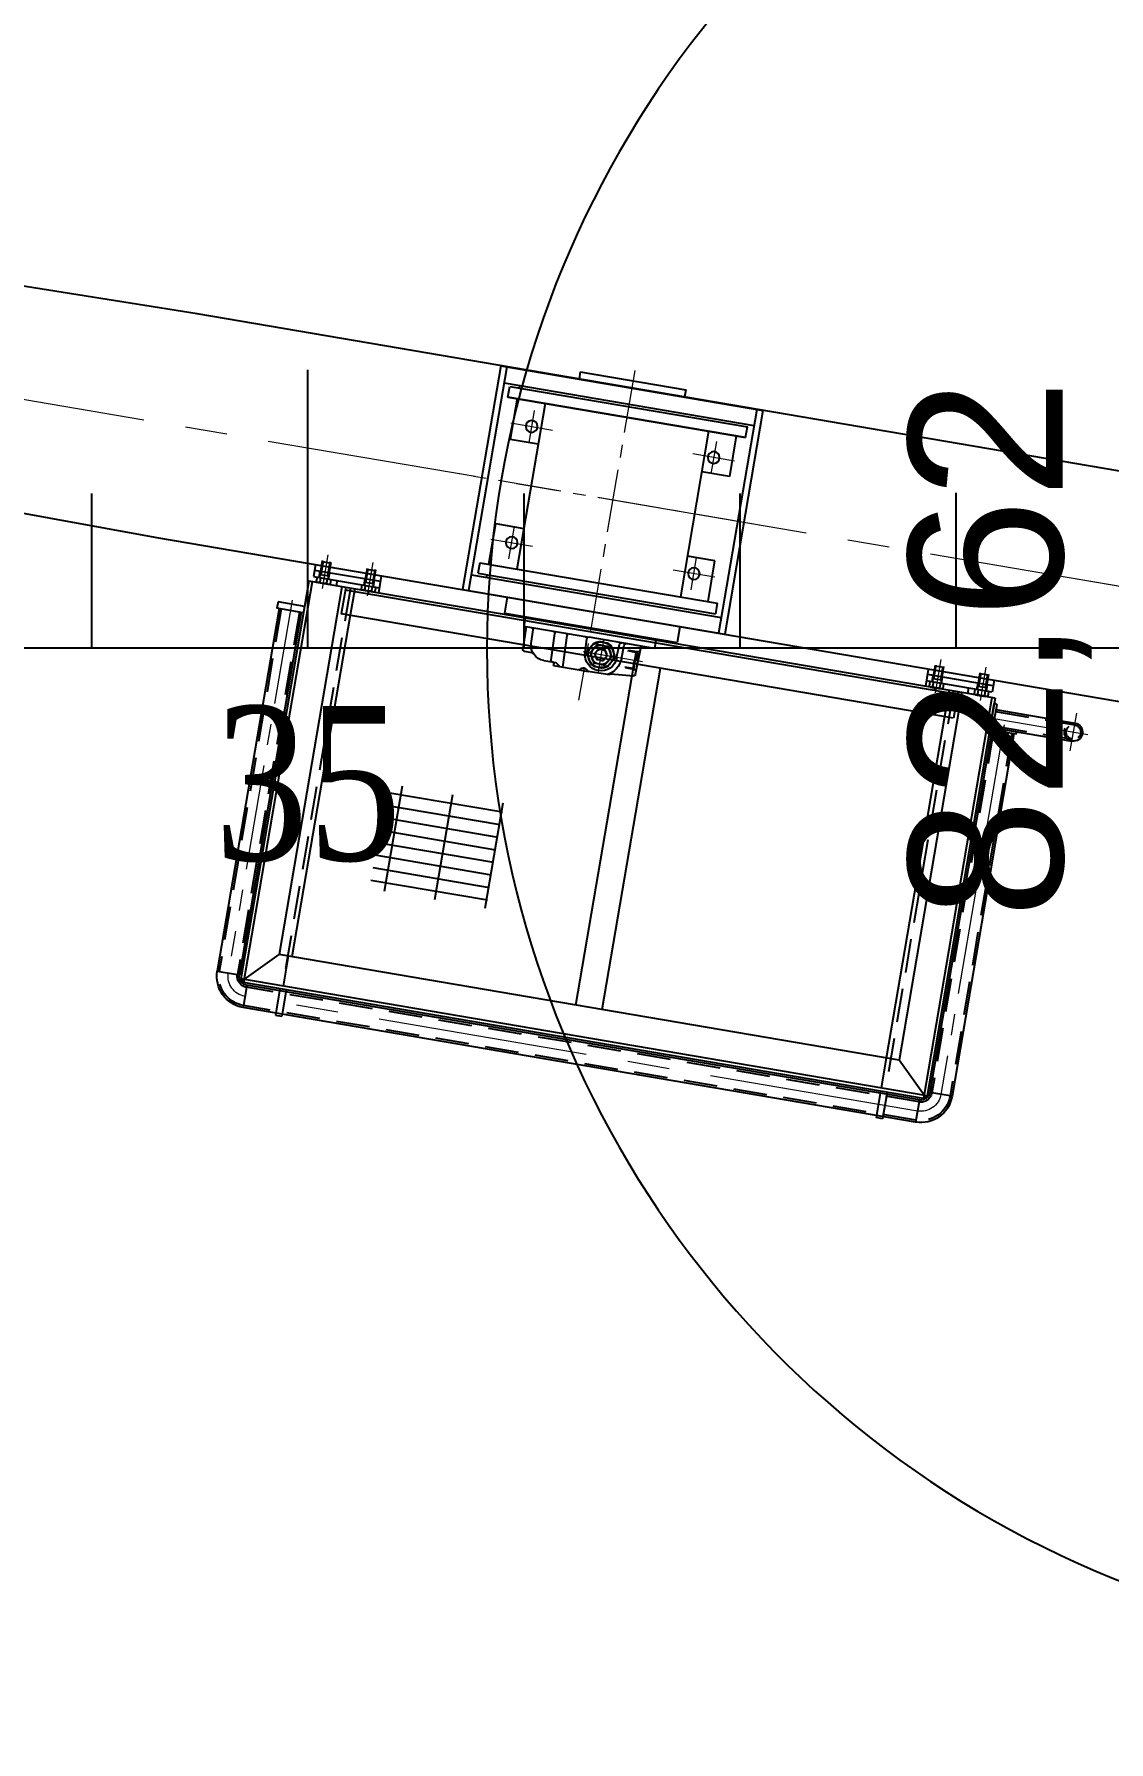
# Model space of a CAD drawing. Header units: millimetres. Extents: x -4 to 3776, y -4 to 4079.
# Drawn here: x 148.44 to 165.84, y 200.65 to 228.31 of the extents above; entities that cross this region are included whole.
import ezdxf
from ezdxf import colors
from ezdxf.entities.mleader import LeaderData, LeaderLine
from ezdxf.math import Vec2, Vec3

# ---------------------------------------------------------------- set-up
doc = ezdxf.new("R2010")
doc.units = ezdxf.units.MM
for name, pattern in [('ACAD_ISO04W100', [30, 24, -3, 0, -3]), ('CENTER', [2, 1.25, -0.25, 0.25, -0.25]), ('DASHED', [0.75, 0.5, -0.25])]:
    doc.linetypes.add(name, pattern=pattern)
for name, color, linetype in [('1轮廓实线层', 7, 'Continuous'), ('2细线层', 4, 'Continuous'), ('4虚线层', 6, 'DASHED'), ('5剖面线层', 2, 'Continuous'), ('BK_kedu', 255, 'Continuous'), ('EDGE', 7, 'Continuous'), ('ROTATEDREFERENCEFRAME', 7, 'Continuous')]:
    doc.layers.add(name, color=color, linetype=linetype)
doc.layers.add('3中心线层', color=2, linetype='CENTER', lineweight=13)
doc.layers.add('刻度', color=3, linetype='ACAD_ISO04W100', lineweight=13)
doc.styles.add('ROMANC', font='ROMANC.shx', dxfattribs={"width": 0.8, "bigfont": 'HZDX.shx'})
doc.styles.get("Standard").update_dxf_attribs({"font": 'arial.ttf'})
doc.dimstyles.new('ISO-25', dxfattribs={"dimtxt": 2.5, "dimasz": 2.5, "dimexe": 1.25, "dimexo": 0.625, "dimtad": 1, "dimtxsty": 'Standard', "dimcen": 2.5, "dimadec": 0, "dimazin": 0, "dimtfac": 1, "dimtmove": 0, "dimatfit": 3, "dimfxl": 1, "dimarcsym": 0})

# ---------------------------------------------------------------- blocks, each defined once
blk = doc.blocks.new('*U152')
at = {"layer": '1轮廓实线层'}
for p, q in [((-5, 48.3), (-5, 10.5)), ((0, 50), (-3.3, 50)), ((0, 0), (0, 50)), ((-50, 0), (-50, 3.3)), ((-50, 0), (0, 0)), ((-10.5, 5), (-48.3, 5))]:
    blk.add_line(p, q, dxfattribs=at)
for centre, radius, start, end in [((-3.3, 48.3), 1.67, 90, 180), ((-48.3, 3.3), 1.67, 90, 180), ((-10.5, 10.5), 5.5, 270, 360)]:
    blk.add_arc(centre, radius, start, end, dxfattribs=at)
blk = doc.blocks.new('dfs')
at = {"layer": '5剖面线层'}
h = blk.add_hatch(dxfattribs=at)
h.set_pattern_fill('GRATE', color=3, scale=0.095639, style=0)
h.set_pattern_definition([(0, (-1343.148415, -153.285846), (0, -0.07591353), []), (270, (-1343.1484, -153.28585), (-0.303654, -2e-17), [])])
h.paths.add_polyline_path([(-1335.506, -158.9), (-1336.209, -158.9), (-1336.209, -158.264), (-1335.506, -158.264)])
h = blk.add_hatch(dxfattribs=at)
h.set_pattern_fill('ANSI31', color=3, scale=0.000318797, style=0)
h.set_pattern_definition([(315, (-1343.1484147, -152.8395009), (-0.00071571966, -0.00071571966), [])])
h.paths.add_polyline_path([(-1338.967, -159.559), (-1338.967, -159.578, -0.414214), (-1338.986, -159.559)])
h = blk.add_hatch(dxfattribs=at)
h.set_pattern_fill('ANSI31', color=3, scale=0.000318797, style=0)
h.set_pattern_definition([(225, (-1330.6786987, -152.8395009), (0.00071571966, -0.00071571966), [])])
h.paths.add_polyline_path([(-1334.861, -159.559), (-1334.861, -159.578, 0.414214), (-1334.841, -159.559)])
at = {"color": 3}
for p, q in [((-1341.678, -155.699), (-1333.919, -155.699)), ((-1337.336, -155.7), (-1337.336, -157.052)), ((-1337.298, -155.7), (-1337.298, -157.052)), ((-1335.789, -155.7), (-1335.789, -157.052)), ((-1335.752, -155.7), (-1335.752, -157.052)), ((-1341.678, -157.054), (-1333.919, -157.054)), ((-1338.963, -157.085), (-1338.565, -157.085)), ((-1338.963, -157.124), (-1338.565, -157.124)), ((-1338.82, -157.124), (-1338.82, -157.156)), ((-1338.565, -157.054), (-1338.565, -157.156)), ((-1335.262, -157.054), (-1335.262, -157.156)), ((-1334.864, -157.085), (-1335.262, -157.085)), ((-1334.864, -157.124), (-1335.262, -157.124)), ((-1335.007, -157.124), (-1335.007, -157.156)), ((-1339.002, -157.223), (-1339.48, -157.223)), ((-1339.359, -157.331), (-1339.359, -157.223)), ((-1338.986, -157.156), (-1338.986, -159.559)), ((-1338.986, -157.156), (-1334.841, -157.156)), ((-1338.967, -157.156), (-1338.967, -159.578)), ((-1338.785, -157.156), (-1338.785, -159.378)), ((-1338.763, -157.156), (-1338.763, -157.315)), ((-1338.763, -157.172), (-1335.065, -157.172)), ((-1338.622, -157.172), (-1338.622, -157.156)), ((-1336.938, -157.148), (-1336.938, -157.205)), ((-1336.938, -157.205), (-1336.544, -157.205)), ((-1336.852, -157.376), (-1336.857, -157.217)), ((-1336.754, -157.3), (-1336.757, -157.217)), ((-1336.725, -157.299), (-1336.728, -157.217)), ((-1336.713, -157.287), (-1336.684, -157.237)), ((-1336.696, -157.296), (-1336.663, -157.239)), ((-1336.63, -157.239), (-1336.663, -157.239)), ((-1336.63, -157.219), (-1336.653, -157.219)), ((-1336.63, -157.219), (-1336.607, -157.219)), ((-1336.63, -157.239), (-1336.597, -157.239)), ((-1336.564, -157.296), (-1336.597, -157.239)), ((-1336.547, -157.287), (-1336.575, -157.237)), ((-1336.149, -157.205), (-1336.544, -157.205)), ((-1336.534, -157.299), (-1336.531, -157.217)), ((-1336.419, -157.406), (-1336.413, -157.217)), ((-1336.343, -157.375), (-1336.337, -157.217)), ((-1336.209, -157.299), (-1336.206, -157.217)), ((-1336.162, -157.217), (-1336.166, -157.342)), ((-1336.149, -157.148), (-1336.149, -157.205)), ((-1335.205, -157.172), (-1335.205, -157.156)), ((-1335.065, -157.156), (-1335.065, -157.315)), ((-1335.042, -157.156), (-1335.042, -159.378)), ((-1339.019, -157.331), (-1339.48, -157.331)), ((-1338.763, -157.315), (-1335.065, -157.315)), ((-1338.708, -157.315), (-1338.708, -159.378)), ((-1336.993, -159.378), (-1336.993, -157.315)), ((-1336.834, -159.378), (-1336.834, -157.315)), ((-1336.713, -157.305), (-1336.684, -157.354)), ((-1336.696, -157.296), (-1336.663, -157.353)), ((-1336.668, -157.296), (-1336.649, -157.262)), ((-1336.668, -157.296), (-1336.649, -157.329)), ((-1336.63, -157.262), (-1336.649, -157.262)), ((-1336.63, -157.329), (-1336.649, -157.329)), ((-1336.63, -157.262), (-1336.611, -157.262)), ((-1336.63, -157.329), (-1336.611, -157.329)), ((-1336.591, -157.296), (-1336.611, -157.329)), ((-1336.591, -157.296), (-1336.611, -157.262)), ((-1336.564, -157.296), (-1336.597, -157.353)), ((-1336.547, -157.305), (-1336.575, -157.354)), ((-1335.119, -157.315), (-1335.119, -159.378)), ((-1334.841, -157.309), (-1334.682, -157.309)), ((-1339.132, -157.347), (-1339.132, -159.537)), ((-1338.998, -157.347), (-1338.998, -159.537)), ((-1336.706, -157.399), (-1336.841, -157.388)), ((-1336.688, -157.406), (-1336.572, -157.406)), ((-1336.63, -157.353), (-1336.663, -157.353)), ((-1336.63, -157.372), (-1336.653, -157.372)), ((-1336.63, -157.353), (-1336.597, -157.353)), ((-1336.63, -157.372), (-1336.607, -157.372)), ((-1336.516, -157.406), (-1336.572, -157.406)), ((-1336.362, -157.406), (-1336.516, -157.406)), ((-1336.3, -157.387), (-1336.373, -157.387)), ((-1336.362, -157.406), (-1336.362, -157.399)), ((-1336.224, -157.353), (-1336.178, -157.353)), ((-1334.841, -157.347), (-1334.682, -157.347)), ((-1334.829, -157.347), (-1334.829, -159.537)), ((-1334.695, -157.347), (-1334.695, -159.537)), ((-1338.967, -159.559), (-1338.785, -159.378)), ((-1338.785, -159.378), (-1335.042, -159.378)), ((-1334.861, -159.559), (-1335.042, -159.378)), ((-1339.132, -159.537), (-1338.998, -159.537)), ((-1338.986, -159.559), (-1334.841, -159.559)), ((-1334.695, -159.537), (-1334.829, -159.537)), ((-1338.967, -159.578), (-1334.861, -159.578)), ((-1338.944, -159.591), (-1334.883, -159.591)), ((-1338.944, -159.591), (-1338.944, -159.725)), ((-1338.747, -159.578), (-1338.747, -159.591)), ((-1338.708, -159.578), (-1338.708, -159.591)), ((-1335.119, -159.578), (-1335.119, -159.591)), ((-1335.08, -159.578), (-1335.08, -159.591)), ((-1334.883, -159.591), (-1334.883, -159.725)), ((-1338.944, -159.725), (-1334.883, -159.725)), ((-1338.747, -159.725), (-1338.747, -159.738)), ((-1338.747, -159.738), (-1338.708, -159.738)), ((-1338.708, -159.725), (-1338.708, -159.738)), ((-1335.119, -159.725), (-1335.119, -159.738)), ((-1335.08, -159.738), (-1335.119, -159.738)), ((-1335.08, -159.725), (-1335.08, -159.738))]:
    blk.add_line(p, q, dxfattribs=at)
at = {"color": 3, "lineweight": 25}
for p, q in [((-1335.752, -155.7), (-1337.336, -155.7)), ((-1336.225, -155.656), (-1336.863, -155.656)), ((-1336.863, -155.656), (-1336.863, -155.7)), ((-1336.225, -155.656), (-1336.225, -155.7)), ((-1335.789, -155.796), (-1337.298, -155.796)), ((-1335.826, -155.812), (-1337.261, -155.812)), ((-1337.261, -155.876), (-1337.261, -155.812)), ((-1335.882, -155.796), (-1335.882, -155.812)), ((-1335.826, -155.876), (-1335.826, -155.812)), ((-1335.826, -155.876), (-1337.261, -155.876)), ((-1337.261, -155.876), (-1335.826, -155.876)), ((-1337.205, -155.876), (-1337.205, -156.121)), ((-1337.038, -155.876), (-1337.038, -156.877)), ((-1336.05, -155.876), (-1336.05, -156.877)), ((-1335.882, -155.876), (-1335.882, -156.121)), ((-1337.205, -156.121), (-1337.038, -156.121)), ((-1335.882, -156.121), (-1336.05, -156.121)), ((-1337.205, -156.877), (-1337.205, -156.631)), ((-1337.205, -156.631), (-1337.038, -156.631)), ((-1335.882, -156.631), (-1336.05, -156.631)), ((-1335.882, -156.877), (-1335.882, -156.631)), ((-1337.261, -156.877), (-1337.261, -156.94)), ((-1335.826, -156.877), (-1337.261, -156.877)), ((-1335.826, -156.877), (-1335.826, -156.94)), ((-1335.789, -156.956), (-1337.298, -156.956)), ((-1335.826, -156.94), (-1337.261, -156.94)), ((-1335.882, -156.956), (-1335.882, -156.94)), ((-1335.752, -157.052), (-1337.336, -157.052)), ((-1337.065, -157.052), (-1337.065, -157.148)), ((-1336.022, -157.052), (-1336.022, -157.148)), ((-1336.022, -157.148), (-1337.065, -157.148))]:
    blk.add_line(p, q, dxfattribs=at)
at = {"color": 3, "ltscale": 0.5}
for p, q in [((-1333.919, -155.699), (-1305.261, -156.019)), ((-1333.919, -157.054), (-1305.261, -156.733))]:
    blk.add_line(p, q, dxfattribs=at)
at = {"color": 3, "linetype": 'Continuous'}
for p, q in [((-1338.963, -157.054), (-1338.963, -157.124)), ((-1334.864, -157.054), (-1334.864, -157.124)), ((-1334.861, -157.156), (-1334.861, -159.578)), ((-1334.841, -157.156), (-1334.841, -159.559)), ((-1334.682, -157.309), (-1334.682, -157.347))]:
    blk.add_line(p, q, dxfattribs=at)
at = {"color": 3, "lineweight": 25}
for centre in [(-1337.094, -156.025), (-1335.994, -156.025), (-1337.094, -156.727), (-1335.994, -156.727)]:
    blk.add_circle(centre, 0.0351, dxfattribs=at)
at = {"color": 3}
for centre, radius, start, end in [((-1339.48, -157.277), 0.0542, 90, 270), ((-1336.869, -157.217), 0.012, 1.9956, 89.9926), ((-1336.769, -157.217), 0.012, 1.9956, 89.9926), ((-1336.74, -157.217), 0.012, 1.9956, 89.9926), ((-1336.63, -157.296), 0.08, 106.9342, 133.0576), ((-1336.63, -157.296), 0.08, 46.9335, 73.0569), ((-1336.519, -157.217), 0.012, 89.9985, 177.9955), ((-1336.401, -157.217), 0.012, 89.9985, 177.9955), ((-1336.325, -157.217), 0.012, 89.9985, 177.9955), ((-1336.194, -157.217), 0.012, 89.9985, 177.9955), ((-1336.15, -157.217), 0.012, 89.9927, 177.9956), ((-1336.63, -157.296), 0.124, 181.9958, 242.1999), ((-1336.63, -157.296), 0.0956, 181.9956, 269.9955), ((-1336.63, -157.296), 0.0837, 173.8964, 180.0011), ((-1336.63, -157.296), 0.0837, 179.9901, 186.0948), ((-1336.63, -157.296), 0.0956, 269.9956, 357.9955), ((-1336.63, -157.296), 0.0837, 359.9901, 6.0948), ((-1336.63, -157.296), 0.0837, 353.8964, 0.0011), ((-1336.3, -157.296), 0.0909, 269.9957, 357.9954), ((-1336.84, -157.376), 0.012, 182.0001, 265.1307), ((-1336.734, -157.502), 0.107, 64.5704, 75.12), ((-1336.63, -157.296), 0.08, 226.9335, 253.0569), ((-1336.63, -157.296), 0.08, 286.9342, 313.0576), ((-1336.63, -157.296), 0.124, 297.7903, 309.161), ((-1336.544, -157.402), 0.012, 50.8302, 129.1609), ((-1336.458, -157.296), 0.124, 230.8301, 242.2009), ((-1336.458, -157.296), 0.124, 297.7901, 313.043), ((-1336.35, -157.399), 0.012, 89.9955, 179.9956), ((-1336.354, -157.375), 0.012, 269.9927, 357.9956), ((-1336.224, -157.365), 0.012, 89.9997, 137.5898), ((-1336.178, -157.341), 0.012, 269.9927, 357.9956), ((-1338.944, -159.537), 0.188, 180, 270), ((-1338.944, -159.537), 0.0542, 180, 270), ((-1338.967, -159.559), 0.0191, 180, 270), ((-1334.883, -159.537), 0.0542, 270, 0), ((-1334.883, -159.537), 0.188, 270, 0), ((-1334.861, -159.559), 0.0191, 270, 0)]:
    blk.add_arc(centre, radius, start, end, dxfattribs=at)
at = {"layer": '1轮廓实线层', "color": 3}
for p, q in [((-1338.941, -157.124), (-1338.858, -157.124)), ((-1338.941, -157.124), (-1338.941, -157.151)), ((-1338.921, -157.124), (-1338.921, -157.151)), ((-1338.879, -157.124), (-1338.879, -157.151)), ((-1338.858, -157.124), (-1338.858, -157.151)), ((-1338.67, -157.124), (-1338.67, -157.151)), ((-1338.67, -157.124), (-1338.587, -157.124)), ((-1338.65, -157.124), (-1338.65, -157.151)), ((-1338.608, -157.124), (-1338.608, -157.151)), ((-1338.587, -157.124), (-1338.587, -157.151)), ((-1335.157, -157.124), (-1335.24, -157.124)), ((-1335.24, -157.124), (-1335.24, -157.151)), ((-1335.219, -157.124), (-1335.219, -157.151)), ((-1335.178, -157.124), (-1335.178, -157.151)), ((-1335.157, -157.124), (-1335.157, -157.151)), ((-1334.969, -157.124), (-1334.969, -157.151)), ((-1334.886, -157.124), (-1334.969, -157.124)), ((-1334.948, -157.124), (-1334.948, -157.151)), ((-1334.907, -157.124), (-1334.907, -157.151)), ((-1334.886, -157.124), (-1334.886, -157.151)), ((-1338.9, -157.156), (-1338.931, -157.156)), ((-1338.868, -157.156), (-1338.9, -157.156)), ((-1338.629, -157.156), (-1338.66, -157.156)), ((-1338.597, -157.156), (-1338.629, -157.156)), ((-1335.23, -157.156), (-1335.198, -157.156)), ((-1335.198, -157.156), (-1335.167, -157.156)), ((-1334.959, -157.156), (-1334.927, -157.156)), ((-1334.927, -157.156), (-1334.896, -157.156))]:
    blk.add_line(p, q, dxfattribs=at)
for centre, radius, start, end in [((-1338.931, -157.142), 0.0138, 220.7333, 319.2667), ((-1338.9, -157.108), 0.0479, 244.1739, 295.8261), ((-1338.868, -157.142), 0.0138, 220.7333, 319.2667), ((-1338.66, -157.142), 0.0138, 220.7333, 319.2667), ((-1338.629, -157.108), 0.0479, 244.1739, 295.8261), ((-1338.597, -157.142), 0.0138, 220.7333, 319.2667), ((-1335.23, -157.142), 0.0138, 220.7333, 319.2667), ((-1335.198, -157.108), 0.0479, 244.1739, 295.8261), ((-1335.167, -157.142), 0.0138, 220.7333, 319.2667), ((-1334.959, -157.142), 0.0138, 220.7333, 319.2667), ((-1334.927, -157.108), 0.0479, 244.1739, 295.8261), ((-1334.896, -157.142), 0.0138, 220.7333, 319.2667)]:
    blk.add_arc(centre, radius, start, end, dxfattribs=at)
at = {"layer": '2细线层', "color": 3}
for radius, start, end in [(0.0765, 359.9956, 179.9956), (0.0574, 359.9956, 179.9956), (0.0765, 179.9956, 359.9956), (0.0574, 179.9956, 359.9956), (0.0335, 359.9956, 179.9956), (0.0335, 179.9956, 359.9956)]:
    blk.add_arc((-1336.63, -157.296), radius, start, end, dxfattribs=at)
at = {"layer": '3中心线层', "color": 4, "ltscale": 0.3}
for p, q in [((-1336.544, -155.593), (-1336.544, -157.584)), ((-1335.994, -155.928), (-1335.994, -156.123)), ((-1335.868, -156.025), (-1336.12, -156.025)), ((-1337.43, -156.376), (-1335.616, -156.376))]:
    blk.add_line(p, q, dxfattribs=at)
at = {"layer": '3中心线层', "color": 4, "ltscale": 30}
for p, q in [((-1337.094, -155.928), (-1337.094, -156.123)), ((-1337.22, -156.025), (-1336.968, -156.025)), ((-1337.22, -156.727), (-1336.968, -156.727)), ((-1337.094, -156.825), (-1337.094, -156.629)), ((-1335.868, -156.727), (-1336.12, -156.727)), ((-1335.994, -156.825), (-1335.994, -156.629))]:
    blk.add_line(p, q, dxfattribs=at)
at = {"layer": '3中心线层', "color": 4, "ltscale": 0.5}
for p, q in [((-1343.937, -156.376), (-1339.25, -156.376)), ((-1338.941, -157.277), (-1339.575, -157.277)), ((-1339.065, -157.303), (-1339.065, -159.537)), ((-1334.762, -157.284), (-1334.762, -159.435))]:
    blk.add_line(p, q, dxfattribs=at)
at = {"layer": '3中心线层', "color": 4}
for p, q in [((-1343.713, -156.376), (-1303.814, -156.376)), ((-1336.63, -157.209), (-1336.63, -157.405)), ((-1336.88, -157.296), (-1336.522, -157.296)), ((-1338.944, -159.658), (-1334.985, -159.658))]:
    blk.add_line(p, q, dxfattribs=at)
at = {"layer": '3中心线层', "color": 4, "ltscale": 0.2}
for p, q in [((-1338.9, -156.983), (-1338.9, -157.185)), ((-1338.629, -156.983), (-1338.629, -157.185)), ((-1335.198, -156.983), (-1335.198, -157.185)), ((-1334.927, -156.983), (-1334.927, -157.185)), ((-1339.48, -157.391), (-1339.48, -157.163))]:
    blk.add_line(p, q, dxfattribs=at)
at = {"layer": '3中心线层', "color": 4}
for centre, start, end in [((-1338.944, -159.537), 180, 270), ((-1334.883, -159.537), 270, 0)]:
    blk.add_arc(centre, 0.121, start, end, dxfattribs=at)
at = {"layer": '4虚线层', "color": 3, "ltscale": 0.3}
for p, q in [((-1338.925, -157.124), (-1338.925, -157.022)), ((-1338.92, -157.105), (-1338.92, -157.022)), ((-1338.879, -157.105), (-1338.879, -157.022)), ((-1338.874, -157.124), (-1338.874, -157.022)), ((-1338.654, -157.124), (-1338.654, -157.022)), ((-1338.654, -157.028), (-1338.603, -157.028)), ((-1338.649, -157.105), (-1338.649, -157.022)), ((-1338.608, -157.105), (-1338.608, -157.022)), ((-1338.603, -157.124), (-1338.603, -157.022)), ((-1335.224, -157.124), (-1335.224, -157.022)), ((-1335.173, -157.028), (-1335.224, -157.028)), ((-1335.219, -157.105), (-1335.219, -157.022)), ((-1335.178, -157.105), (-1335.178, -157.022)), ((-1335.173, -157.124), (-1335.173, -157.022)), ((-1334.953, -157.124), (-1334.953, -157.022)), ((-1334.948, -157.105), (-1334.948, -157.022)), ((-1334.907, -157.105), (-1334.907, -157.022)), ((-1334.902, -157.124), (-1334.902, -157.022)), ((-1338.928, -157.124), (-1338.928, -157.085)), ((-1338.925, -157.105), (-1338.874, -157.105)), ((-1338.871, -157.124), (-1338.871, -157.085)), ((-1338.657, -157.124), (-1338.657, -157.085)), ((-1338.654, -157.105), (-1338.603, -157.105)), ((-1338.6, -157.124), (-1338.6, -157.085)), ((-1335.227, -157.124), (-1335.227, -157.085)), ((-1335.173, -157.105), (-1335.224, -157.105)), ((-1335.17, -157.124), (-1335.17, -157.085)), ((-1334.956, -157.124), (-1334.956, -157.085)), ((-1334.902, -157.105), (-1334.953, -157.105)), ((-1334.899, -157.124), (-1334.899, -157.085))]:
    blk.add_line(p, q, dxfattribs=at)
at = {"layer": '4虚线层', "color": 3, "ltscale": 0.2}
for p, q in [((-1338.925, -157.028), (-1338.874, -157.028)), ((-1334.902, -157.028), (-1334.953, -157.028))]:
    blk.add_line(p, q, dxfattribs=at)
at = {"layer": '4虚线层', "color": 3, "ltscale": 0.4}
for p, q in [((-1339.002, -157.234), (-1339.48, -157.234)), ((-1338.734, -157.156), (-1338.734, -159.559)), ((-1338.708, -157.156), (-1338.708, -157.315)), ((-1335.119, -157.156), (-1335.119, -157.315)), ((-1335.093, -157.156), (-1335.093, -159.559)), ((-1339.003, -157.32), (-1339.48, -157.32)), ((-1339.12, -157.347), (-1339.12, -159.537)), ((-1339.01, -157.347), (-1339.01, -159.537)), ((-1334.817, -157.347), (-1334.817, -159.537)), ((-1334.707, -157.347), (-1334.707, -159.537)), ((-1338.708, -159.378), (-1338.708, -159.559)), ((-1335.096, -159.378), (-1335.096, -159.559)), ((-1338.944, -159.603), (-1334.883, -159.603)), ((-1338.747, -159.591), (-1338.747, -159.725)), ((-1338.708, -159.591), (-1338.708, -159.725)), ((-1335.119, -159.591), (-1335.119, -159.725)), ((-1335.08, -159.591), (-1335.08, -159.725)), ((-1338.944, -159.713), (-1334.883, -159.713))]:
    blk.add_line(p, q, dxfattribs=at)
at = {"layer": '4虚线层', "color": 3, "linetype": 'DASHED', "ltscale": 0.1}
for p, q in [((-1336.855, -157.215), (-1336.85, -157.215)), ((-1336.85, -157.296), (-1336.85, -157.214)), ((-1336.85, -157.238), (-1336.838, -157.242)), ((-1336.85, -157.296), (-1336.85, -157.377)), ((-1336.838, -157.242), (-1336.833, -157.247)), ((-1336.838, -157.242), (-1336.838, -157.296)), ((-1336.838, -157.35), (-1336.838, -157.296)), ((-1336.837, -157.243), (-1336.782, -157.243)), ((-1336.833, -157.247), (-1336.782, -157.247)), ((-1336.833, -157.247), (-1336.833, -157.296)), ((-1336.833, -157.345), (-1336.833, -157.296)), ((-1336.852, -157.377), (-1336.85, -157.377)), ((-1336.85, -157.353), (-1336.838, -157.35)), ((-1336.838, -157.35), (-1336.833, -157.345)), ((-1336.837, -157.349), (-1336.78, -157.349)), ((-1336.833, -157.345), (-1336.78, -157.345))]:
    blk.add_line(p, q, dxfattribs=at)
at = {"layer": '4虚线层', "color": 3, "ltscale": 0.2}
for radius, start, end in [(0.043, 90, 270), (0.0542, 270, 90), (0.043, 270, 90)]:
    blk.add_arc((-1339.48, -157.277), radius, start, end, dxfattribs=at)
at = {"layer": '4虚线层', "color": 3, "ltscale": 0.4}
for centre, radius, start, end in [((-1338.944, -159.537), 0.176, 180, 270), ((-1338.944, -159.537), 0.0662, 180, 270), ((-1334.883, -159.537), 0.0662, 270, 0), ((-1334.883, -159.537), 0.176, 270, 0)]:
    blk.add_arc(centre, radius, start, end, dxfattribs=at)
at = {"color": 3, "xscale": 0.003187969924405142, "yscale": 0.003187969924405142, "zscale": 0.003187969924405142}
blk.add_blockref('*U152', (-1338.986, -157.347), dxfattribs=at)
blk = doc.blocks.new('BK_0.7')
at = {"color": 4, "lineweight": 25}
for p, q in [((17.5, 0), (17.5, 4.5)), ((0, 0), (0, 4.414)), ((3.5, 0), (3.5, 2.5)), ((7, 0), (7, 2.5)), ((10.5, 0), (10.5, 2.511)), ((14, 0), (14, 2.5)), ((0, 0), (3.5, 0)), ((3.5, 0), (7, 0)), ((7, 0), (10.5, 0)), ((10.5, 0), (14, 0)), ((14, 0), (17.5, 0))]:
    blk.add_line(p, q, dxfattribs=at)
blk = doc.blocks.new('*U374')
at = {"layer": '刻度', "color": 4, "lineweight": 25}
blk.add_blockref('BK_0.7', (-8.75, -2.25), dxfattribs=at)
blk = doc.blocks.new('*U375')
at = {"layer": '刻度', "color": 0, "linetype": 'ByBlock', "lineweight": -2, "transparency": 16777216}
for p in [(35, 0), (52.5, 0)]:
    blk.add_blockref('*U374', p, dxfattribs=at)
blk = doc.blocks.new('*D497')
at = {"color": 0, "lineweight": -2, "transparency": 16777216}
for p, q in [((183.05, 259.668), (164.956, 259.668)), ((166.206, 257.168), (166.206, 179.55)), ((183.05, 177.05), (164.956, 177.05))]:
    blk.add_line(p, q, dxfattribs=at)
at = {"color": 0, "lineweight": 25, "transparency": 16777216}
for points in [[(165.789, 257.168), (166.623, 257.168), (166.206, 259.668)], [(165.789, 179.55), (166.623, 179.55), (166.206, 177.05)]]:
    blk.add_solid(points, dxfattribs=at)
at = {"layer": 'Defpoints', "color": 0, "lineweight": 25, "transparency": 16777216}
for p in [(183.675, 259.668), (166.206, 177.05), (183.675, 177.05)]:
    blk.add_point(p, dxfattribs=at)
at = {"color": 0, "lineweight": 25, "transparency": 16777216, "insert": (164.079, 218.359), "char_height": 2.5, "attachment_point": 5, "rotation": 90}
blk.add_mtext('82,62', dxfattribs=at)

msp = doc.modelspace()

# ---------------------------------------------------------------- linework, layer by layer
at = {"color": 217, "lineweight": 25, "true_color": 0x93278f}
msp.add_arc((172.003, 218.345), 16.232, 44.018, 315.982, dxfattribs=at)
at = {"layer": 'EDGE', "color": 29}
for points in [[(71.015, 218.374), (85.704, 219.142), (100.392, 218.374), (115.081, 218.374), (129.769, 218.374), (144.458, 218.374), (159.146, 218.374), (173.835, 218.374), (188.757, 218.374), (211.261, 218.374), (235.572, 218.374), (259.904, 218.374), (284.235, 218.374), (309.401, 218.374), (362.844, 218.374), (428.943, 218.374), (490.03, 218.374)], [(71.015, 218.374), (85.704, 217.607), (100.392, 218.374), (115.081, 218.374), (129.769, 218.374), (144.458, 218.374), (159.146, 218.374), (173.835, 218.374), (188.757, 218.374), (211.261, 218.374), (235.572, 218.374), (259.904, 218.374), (284.235, 218.374), (309.401, 218.374), (362.844, 218.374), (428.943, 218.374), (490.03, 218.374)]]:
    msp.add_lwpolyline(points, dxfattribs=at)
at = {"layer": 'ROTATEDREFERENCEFRAME', "color": 255}
for p in [(8.466, 218.374), (55.282, 218.374)]:
    msp.add_line(p, (725.282, 218.374), dxfattribs=at)

# ---------------------------------------------------------------- block references
at = {"color": 6, "xscale": -2.720105513527567, "yscale": 2.720105513527567, "zscale": 2.720105513527567, "rotation": 350.3217380634983}
msp.add_blockref('dfs', (-3354.479, 1251.262), dxfattribs=at)
at = {"layer": '刻度', "color": 4, "lineweight": 25}
msp.add_blockref('*U375', (109.122, 220.624), dxfattribs=at)

# ---------------------------------------------------------------- texts
at = {"layer": '刻度', "color": 4, "lineweight": 25, "insert": (151.364, 217.432), "char_height": 2.5, "attachment_point": 1, "style": 'ROMANC'}
msp.add_mtext_dynamic_manual_height_columns('{\\fTimes New Roman|b0|i0|c0|p18;35}', width=3.91495, gutter_width=15, heights=[2.449], dxfattribs=at)

# ---------------------------------------------------------------- dimensions: what is measured, and where the dimension line sits
at = {"color": 4, "lineweight": 25}
dim = msp.add_linear_dim(base=(166.206, 177.05), p1=(183.675, 259.668), p2=(183.675, 177.05), angle=90, dimstyle='ISO-25', dxfattribs=at)
dim.commit()
dim.dimension.update_dxf_attribs({"geometry": '*D497', "text_midpoint": (164.079, 218.359)})

# ---------------------------------------------------------------- leaders
at = {"layer": 'BK_kedu'}
ml = msp.add_multileader_mtext('Standard', dxfattribs=at)
ml.set_content('', color=256)
ml.set_leader_properties()
ml.build(insert=Vec2(0, 0))
ml.multileader.update_dxf_attribs({"text_right_attachment_type": 6, "dogleg_length": 0.36, "arrow_head_size": 0.18})
ctx = ml.context
ctx.base_point, ctx.char_height, ctx.arrow_head_size, ctx.landing_gap_size, ctx.plane_origin = Vec3(3775.999, 4079.328), 0.18, 0.18, 0.09, Vec3(3774.639, 4079.328)
ctx.right_attachment = 6
notes = []
notes.append((ctx, [(0, (0, 0, 0), (0, 0), (1, 0), 1, [])]))
ctx.mtext.insert, ctx.mtext.flow_direction = Vec3(3776.089, 4079.418), 5
for ctx, leaders in notes:
    for number, flags, end, landing, length, lines in leaders:
        leader = LeaderData()
        leader.index, (leader.has_last_leader_line, leader.has_dogleg_vector, leader.attachment_direction) = number, flags
        leader.last_leader_point, leader.dogleg_vector, leader.dogleg_length = Vec3(end), Vec3(landing), length
        for number, points, colour, breaks in lines:
            line = LeaderLine()
            line.index, line.vertices, line.color, line.breaks = number, Vec3.list(points), colors.encode_raw_color(colour), breaks
            leader.lines.append(line)
        ctx.leaders.append(leader)

doc.saveas('drawing.dxf')
